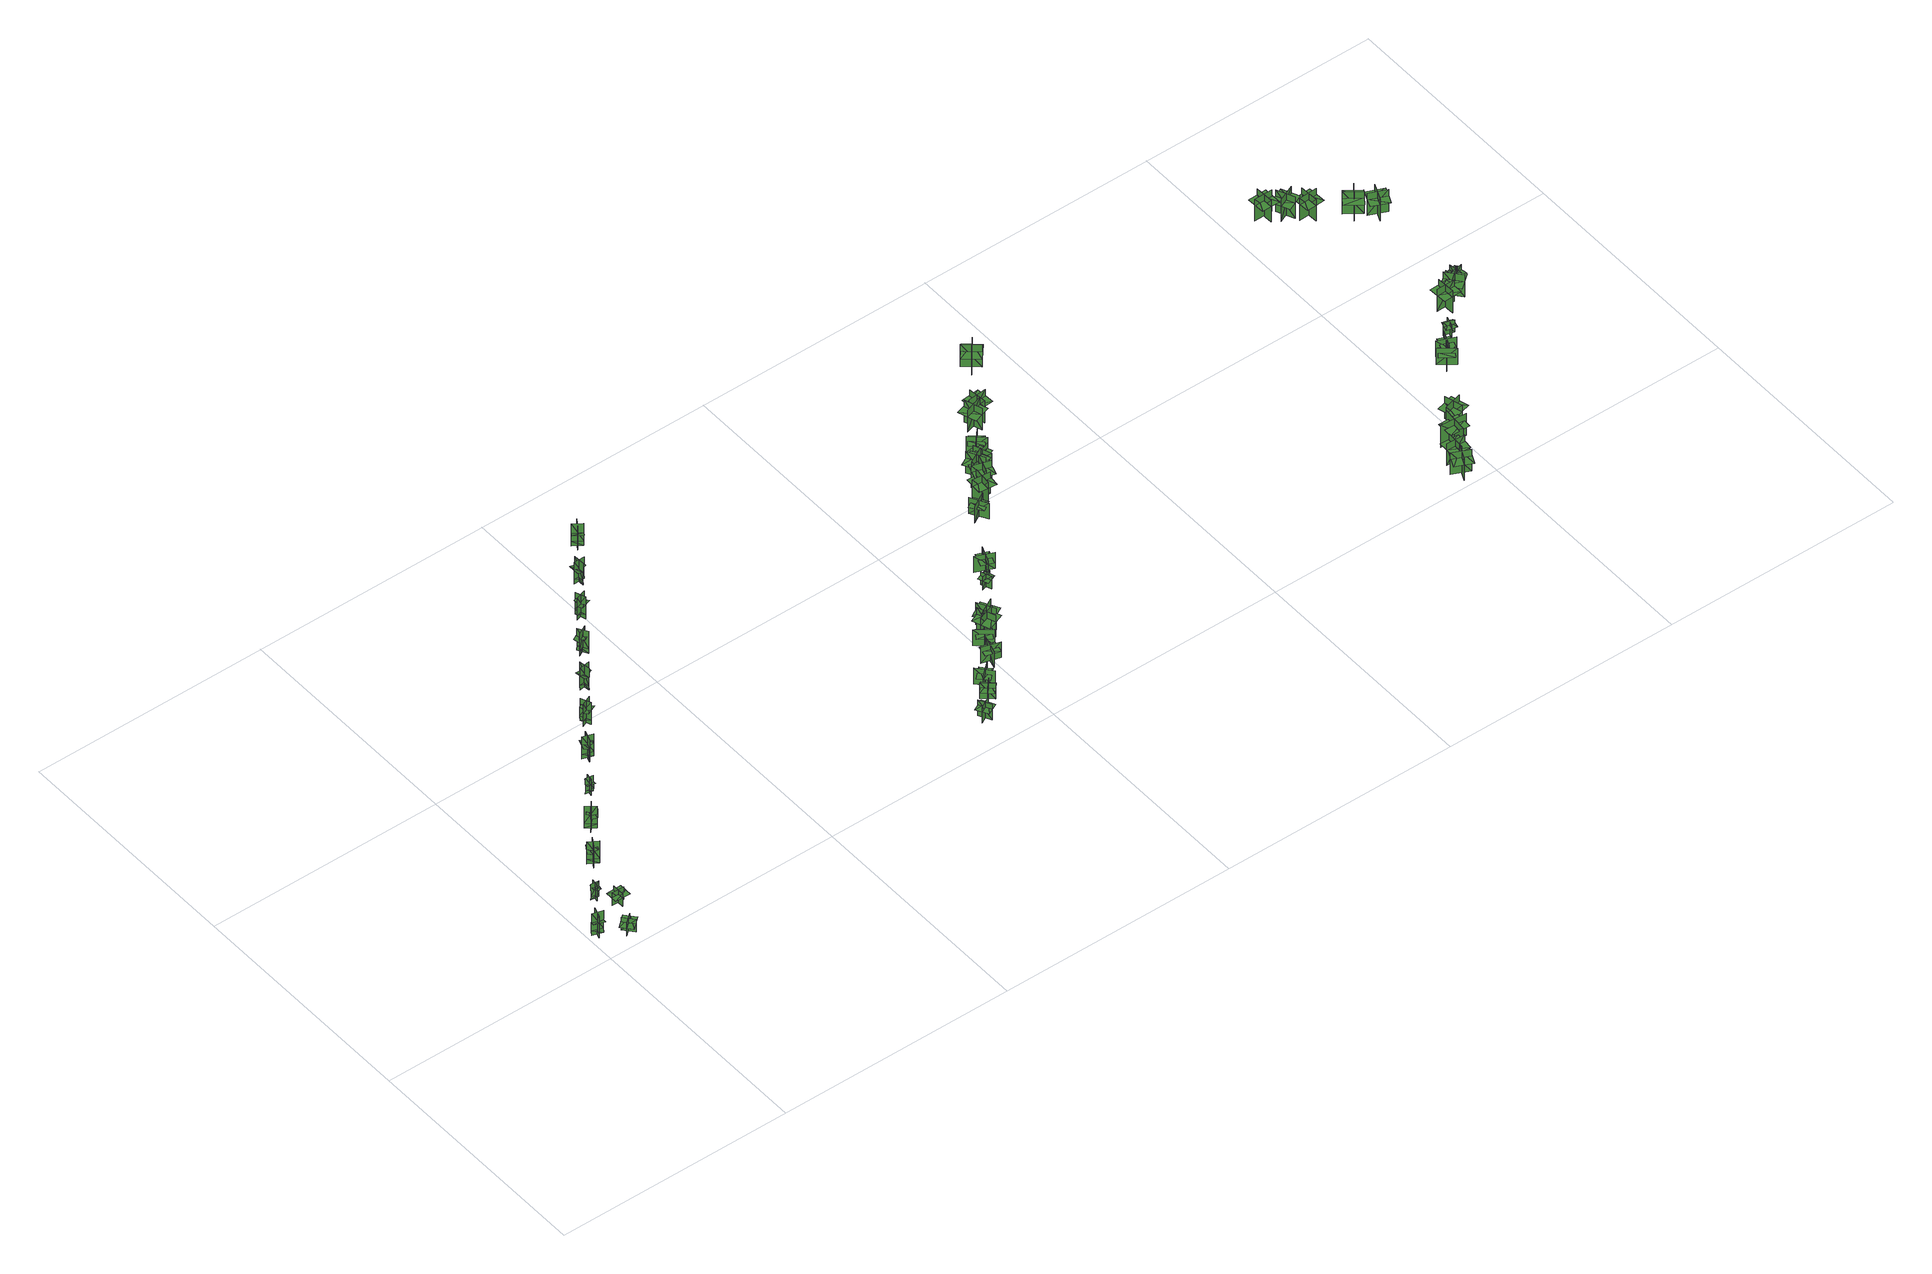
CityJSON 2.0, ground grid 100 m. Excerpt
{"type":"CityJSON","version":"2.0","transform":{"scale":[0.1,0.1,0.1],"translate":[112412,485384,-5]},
"CityObjects":{
"tree1":{"type":"SolitaryVegetationObject","geometry":[{"type":"MultiSurface","lod":"1","boundaries":[[[0,1,2]],[[0,2,3]],[[4,5,6]],[[4,6,7]],[[8,9,5]],[[8,5,4]],[[10,11,1]],[[10,1,0]],[[12,13,14]],[[12,14,15]],[[16,17,18]],[[16,18,19]]]}]},
"tree2":{"type":"SolitaryVegetationObject","geometry":[{"type":"MultiSurface","lod":"1","boundaries":[[[20,21,22]],[[20,22,23]],[[24,25,26]],[[24,26,27]],[[28,29,30]],[[28,30,31]],[[28,31,32]],[[28,32,33]]]}]},
"tree3":{"type":"SolitaryVegetationObject","geometry":[{"type":"MultiSurface","lod":"1","boundaries":[[[34,35,36]],[[34,36,37]],[[38,39,40]],[[38,40,41]],[[42,43,39]],[[42,39,38]],[[44,45,35]],[[44,35,34]],[[46,47,48]],[[46,48,49]],[[50,51,52]],[[50,52,53]]]}]},
"tree4":{"type":"SolitaryVegetationObject","geometry":[{"type":"MultiSurface","lod":"1","boundaries":[[[54,55,56]],[[54,56,57]],[[58,59,60]],[[58,60,61]],[[62,63,64]],[[62,64,65]],[[62,65,66]],[[62,66,67]]]}]},
"tree5":{"type":"SolitaryVegetationObject","geometry":[{"type":"MultiSurface","lod":"1","boundaries":[[[68,69,70]],[[68,70,71]],[[72,73,74]],[[72,74,75]],[[76,77,73]],[[76,73,72]],[[78,79,69]],[[78,69,68]],[[80,81,82]],[[80,82,83]],[[84,85,86]],[[84,86,87]]]}]},
"tree6":{"type":"SolitaryVegetationObject","geometry":[{"type":"MultiSurface","lod":"1","boundaries":[[[88,89,90]],[[88,90,91]],[[92,93,94]],[[92,94,95]],[[96,97,93]],[[96,93,92]],[[98,99,89]],[[98,89,88]],[[100,101,102]],[[100,102,103]],[[104,105,106]],[[104,106,107]]]}]},
"tree7":{"type":"SolitaryVegetationObject","geometry":[{"type":"MultiSurface","lod":"1","boundaries":[[[108,109,110]],[[108,110,111]],[[112,113,114]],[[112,114,115]],[[116,117,113]],[[116,113,112]],[[118,119,109]],[[118,109,108]],[[120,121,122]],[[120,122,123]],[[124,125,126]],[[124,126,127]]]}]},
"tree8":{"type":"SolitaryVegetationObject","geometry":[{"type":"MultiSurface","lod":"1","boundaries":[[[128,129,130]],[[128,130,131]],[[132,133,134]],[[132,134,135]],[[136,137,133]],[[136,133,132]],[[138,139,129]],[[138,129,128]],[[140,141,142]],[[140,142,143]],[[144,145,146]],[[144,146,147]]]}]},
"tree9":{"type":"SolitaryVegetationObject","geometry":[{"type":"MultiSurface","lod":"1","boundaries":[[[148,149,150]],[[148,150,151]],[[152,153,154]],[[152,154,155]],[[156,157,153]],[[156,153,152]],[[158,159,149]],[[158,149,148]],[[160,161,162]],[[160,162,163]],[[164,165,166]],[[164,166,167]]]}]},
"tree10":{"type":"SolitaryVegetationObject","geometry":[{"type":"MultiSurface","lod":"1","boundaries":[[[168,169,170]],[[168,170,171]],[[172,173,174]],[[172,174,175]],[[176,177,173]],[[176,173,172]],[[178,179,169]],[[178,169,168]],[[180,181,182]],[[180,182,183]],[[184,185,186]],[[184,186,187]]]}]},
"tree11":{"type":"SolitaryVegetationObject","geometry":[{"type":"MultiSurface","lod":"1","boundaries":[[[188,189,190]],[[188,190,191]],[[192,193,194]],[[192,194,195]],[[196,197,193]],[[196,193,192]],[[198,199,189]],[[198,189,188]],[[200,201,202]],[[200,202,203]],[[204,205,206]],[[204,206,207]]]}]},
"tree12":{"type":"SolitaryVegetationObject","geometry":[{"type":"MultiSurface","lod":"1","boundaries":[[[208,209,210]],[[208,210,211]],[[212,213,214]],[[212,214,215]],[[216,217,213]],[[216,213,212]],[[218,219,209]],[[218,209,208]],[[220,221,222]],[[220,222,223]],[[224,225,226]],[[224,226,227]]]}]},
"tree13":{"type":"SolitaryVegetationObject","geometry":[{"type":"MultiSurface","lod":"1","boundaries":[[[228,229,230]],[[228,230,231]],[[232,233,234]],[[232,234,235]],[[236,237,233]],[[236,233,232]],[[238,239,229]],[[238,229,228]],[[240,241,242]],[[240,242,243]],[[244,245,246]],[[244,246,247]]]}]},
"tree14":{"type":"SolitaryVegetationObject","geometry":[{"type":"MultiSurface","lod":"1","boundaries":[[[248,249,250]],[[248,250,251]],[[252,253,254]],[[252,254,255]],[[256,257,253]],[[256,253,252]],[[258,259,249]],[[258,249,248]],[[260,261,262]],[[260,262,263]],[[264,265,266]],[[264,266,267]]]}]},
"tree15":{"type":"SolitaryVegetationObject","geometry":[{"type":"MultiSurface","lod":"1","boundaries":[[[268,269,270]],[[268,270,271]],[[272,273,274]],[[272,274,275]],[[276,277,278]],[[276,278,279]],[[276,279,280]],[[276,280,281]]]}]},
"tree16":{"type":"SolitaryVegetationObject","geometry":[{"type":"MultiSurface","lod":"1","boundaries":[[[282,283,284]],[[282,284,285]],[[286,287,288]],[[286,288,289]],[[290,291,292]],[[290,292,293]],[[290,293,294]],[[290,294,295]]]}]},
"tree17":{"type":"SolitaryVegetationObject","geometry":[{"type":"MultiSurface","lod":"1","boundaries":[[[296,297,298]],[[296,298,299]],[[300,301,302]],[[300,302,303]],[[304,305,306]],[[304,306,307]],[[304,307,308]],[[304,308,309]]]}]},
"tree18":{"type":"SolitaryVegetationObject","geometry":[{"type":"MultiSurface","lod":"1","boundaries":[[[310,311,312]],[[310,312,313]],[[314,315,316]],[[314,316,317]],[[318,319,320]],[[318,320,321]],[[318,321,322]],[[318,322,323]]]}]},
"tree19":{"type":"SolitaryVegetationObject","geometry":[{"type":"MultiSurface","lod":"1","boundaries":[[[324,325,326]],[[324,326,327]],[[328,329,330]],[[328,330,331]],[[332,333,334]],[[332,334,335]],[[332,335,336]],[[332,336,337]]]}]},
"tree20":{"type":"SolitaryVegetationObject","geometry":[{"type":"MultiSurface","lod":"1","boundaries":[[[338,339,340]],[[338,340,341]],[[342,343,344]],[[342,344,345]],[[346,347,348]],[[346,348,349]],[[346,349,350]],[[346,350,351]]]}]},
"tree21":{"type":"SolitaryVegetationObject","geometry":[{"type":"MultiSurface","lod":"1","boundaries":[[[352,353,354]],[[352,354,355]],[[356,357,358]],[[356,358,359]],[[360,361,362]],[[360,362,363]],[[360,363,364]],[[360,364,365]]]}]},
"tree22":{"type":"SolitaryVegetationObject","geometry":[{"type":"MultiSurface","lod":"1","boundaries":[[[366,367,368]],[[366,368,369]],[[370,371,372]],[[370,372,373]],[[374,375,376]],[[374,376,377]],[[374,377,378]],[[374,378,379]]]}]},
"tree23":{"type":"SolitaryVegetationObject","geometry":[{"type":"MultiSurface","lod":"1","boundaries":[[[380,381,382]],[[380,382,383]],[[384,385,386]],[[384,386,387]],[[388,389,390]],[[388,390,391]],[[388,391,392]],[[388,392,393]]]}]},
"tree24":{"type":"SolitaryVegetationObject","geometry":[{"type":"MultiSurface","lod":"1","boundaries":[[[394,395,396]],[[394,396,397]],[[398,399,400]],[[398,400,401]],[[402,403,404]],[[402,404,405]],[[402,405,406]],[[402,406,407]]]}]},
"tree25":{"type":"SolitaryVegetationObject","geometry":[{"type":"MultiSurface","lod":"1","boundaries":[[[408,409,410]],[[408,410,411]],[[412,413,414]],[[412,414,415]],[[416,417,418]],[[416,418,419]],[[416,419,420]],[[416,420,421]]]}]},
"tree26":{"type":"SolitaryVegetationObject","geometry":[{"type":"MultiSurface","lod":"1","boundaries":[[[422,423,424]],[[422,424,425]],[[426,427,428]],[[426,428,429]],[[430,431,432]],[[430,432,433]],[[430,433,434]],[[430,434,435]]]}]},
"tree27":{"type":"SolitaryVegetationObject","geometry":[{"type":"MultiSurface","lod":"1","boundaries":[[[436,437,438]],[[436,438,439]],[[440,441,442]],[[440,442,443]],[[444,445,446]],[[444,446,447]],[[444,447,448]],[[444,448,449]]]}]},
"tree28":{"type":"SolitaryVegetationObject","geometry":[{"type":"MultiSurface","lod":"1","boundaries":[[[450,451,452]],[[450,452,453]],[[454,455,456]],[[454,456,457]],[[458,459,460]],[[458,460,461]],[[458,461,462]],[[458,462,463]]]}]},
"tree29":{"type":"SolitaryVegetationObject","geometry":[{"type":"MultiSurface","lod":"1","boundaries":[[[464,465,466]],[[464,466,467]],[[468,469,470]],[[468,470,471]],[[472,473,474]],[[472,474,475]],[[472,475,476]],[[472,476,477]]]}]},
"tree30":{"type":"SolitaryVegetationObject","geometry":[{"type":"MultiSurface","lod":"1","boundaries":[[[478,479,480]],[[478,480,481]],[[482,483,484]],[[482,484,485]],[[486,487,488]],[[486,488,489]],[[486,489,490]],[[486,490,491]]]}]},
"tree31":{"type":"SolitaryVegetationObject","geometry":[{"type":"MultiSurface","lod":"1","boundaries":[[[492,493,494]],[[492,494,495]],[[496,497,498]],[[496,498,499]],[[500,501,502]],[[500,502,503]],[[500,503,504]],[[500,504,505]]]}]},
"tree32":{"type":"SolitaryVegetationObject","geometry":[{"type":"MultiSurface","lod":"1","boundaries":[[[506,507,508]],[[506,508,509]],[[510,511,512]],[[510,512,513]],[[514,515,516]],[[514,516,517]],[[514,517,518]],[[514,518,519]]]}]},
"tree33":{"type":"SolitaryVegetationObject","geometry":[{"type":"MultiSurface","lod":"1","boundaries":[[[520,521,522]],[[520,522,523]],[[524,525,526]],[[524,526,527]],[[528,529,530]],[[528,530,531]],[[528,531,532]],[[528,532,533]]]}]},
"tree34":{"type":"SolitaryVegetationObject","geometry":[{"type":"MultiSurface","lod":"1","boundaries":[[[534,535,536]],[[534,536,537]],[[538,539,540]],[[538,540,541]],[[542,543,544]],[[542,544,545]],[[542,545,546]],[[542,546,547]]]}]},
"tree35":{"type":"SolitaryVegetationObject","geometry":[{"type":"MultiSurface","lod":"1","boundaries":[[[548,549,550]],[[548,550,551]],[[552,553,554]],[[552,554,555]],[[556,557,558]],[[556,558,559]],[[556,559,560]],[[556,560,561]]]}]},
"tree36":{"type":"SolitaryVegetationObject","geometry":[{"type":"MultiSurface","lod":"1","boundaries":[[[562,563,564]],[[562,564,565]],[[566,567,568]],[[566,568,569]],[[570,571,572]],[[570,572,573]],[[570,573,574]],[[570,574,575]]]}]},
"tree37":{"type":"SolitaryVegetationObject","geometry":[{"type":"MultiSurface","lod":"1","boundaries":[[[576,577,578]],[[576,578,579]],[[580,581,582]],[[580,582,583]],[[584,585,586]],[[584,586,587]],[[584,587,588]],[[584,588,589]]]}]},
"tree38":{"type":"SolitaryVegetationObject","geometry":[{"type":"MultiSurface","lod":"1","boundaries":[[[590,591,592]],[[590,592,593]],[[594,595,596]],[[594,596,597]],[[598,599,600]],[[598,600,601]],[[598,601,602]],[[598,602,603]]]}]},
"tree39":{"type":"SolitaryVegetationObject","geometry":[{"type":"MultiSurface","lod":"1","boundaries":[[[604,605,606]],[[604,606,607]],[[608,609,610]],[[608,610,611]],[[612,613,614]],[[612,614,615]],[[612,615,616]],[[612,616,617]]]}]},
"tree40":{"type":"SolitaryVegetationObject","geometry":[{"type":"MultiSurface","lod":"1","boundaries":[[[618,619,620]],[[618,620,621]],[[622,623,624]],[[622,624,625]],[[626,627,628]],[[626,628,629]],[[626,629,630]],[[626,630,631]]]}]},
"tree41":{"type":"SolitaryVegetationObject","geometry":[{"type":"MultiSurface","lod":"1","boundaries":[[[632,633,634]],[[632,634,635]],[[636,637,638]],[[636,638,639]],[[640,641,642]],[[640,642,643]],[[640,643,644]],[[640,644,645]]]}]},
"tree42":{"type":"SolitaryVegetationObject","geometry":[{"type":"MultiSurface","lod":"1","boundaries":[[[646,647,648]],[[646,648,649]],[[650,651,652]],[[650,652,653]],[[654,655,656]],[[654,656,657]],[[654,657,658]],[[654,658,659]]]}]},
"tree43":{"type":"SolitaryVegetationObject","geometry":[{"type":"MultiSurface","lod":"1","boundaries":[[[660,661,662]],[[660,662,663]],[[664,665,666]],[[664,666,667]],[[668,669,670]],[[668,670,671]],[[668,671,672]],[[668,672,673]]]}]},
"tree44":{"type":"SolitaryVegetationObject","geometry":[{"type":"MultiSurface","lod":"1","boundaries":[[[674,675,676]],[[674,676,677]],[[678,679,680]],[[678,680,681]],[[682,683,684]],[[682,684,685]],[[682,685,686]],[[682,686,687]]]}]},
"tree45":{"type":"SolitaryVegetationObject","geometry":[{"type":"MultiSurface","lod":"1","boundaries":[[[688,689,690]],[[688,690,691]],[[692,693,694]],[[692,694,695]],[[696,697,698]],[[696,698,699]],[[696,699,700]],[[696,700,701]]]}]},
"tree46":{"type":"SolitaryVegetationObject","geometry":[{"type":"MultiSurface","lod":"1","boundaries":[[[702,703,704]],[[702,704,705]],[[706,707,708]],[[706,708,709]],[[710,711,712]],[[710,712,713]],[[710,713,714]],[[710,714,715]]]}]},
"tree47":{"type":"SolitaryVegetationObject","geometry":[{"type":"MultiSurface","lod":"1","boundaries":[[[716,717,718]],[[716,718,719]],[[720,721,722]],[[720,722,723]],[[724,725,726]],[[724,726,727]],[[724,727,728]],[[724,728,729]]]}]}
},
"vertices":[
[54,108,41],[11,123,41],[12,123,126],[55,109,126],[39,139,41],[25,96,41],[25,96,126],[39,139,126],[39,139,19],[25,96,19],[55,109,19],[12,123,19],[54,109,83],[11,123,83],[4,101,91],[47,87,91],[17,121,96],[50,110,96],[55,127,101],[23,137,101],
[121,92,4],[121,92,66],[156,51,66],[156,51,4],[157,88,4],[157,88,66],[118,55,66],[118,55,4],[163,93,46],[146,114,46],[97,72,46],[114,52,46],[131,31,46],[180,73,46],
[142,280,35],[137,248,35],[136,248,96],[141,280,96],[122,265,35],[154,261,35],[154,261,96],[122,266,96],[122,266,19],[154,261,19],[141,280,19],[136,248,19],[141,280,65],[136,248,65],[153,245,71],[158,277,71],[137,252,74],[141,276,74],[128,278,78],[125,254,78],
[199,233,5],[199,233,67],[199,180,67],[199,180,5],[224,207,5],[224,207,67],[172,207,67],[172,207,5],[232,207,47],[232,234,47],[168,234,47],[168,207,47],[168,181,47],[232,180,47],
[230,387,40],[254,426,40],[255,426,125],[231,387,125],[264,395,40],[225,419,40],[225,419,125],[264,395,125],[264,395,18],[225,419,18],[231,387,18],[255,426,18],[231,387,82],[254,426,82],[235,438,90],[211,399,90],[251,421,95],[234,391,95],[248,383,100],[266,412,100],
[365,569,40],[336,535,40],[335,535,125],[365,570,125],[331,567,40],[366,537,40],[366,538,125],[331,567,125],[331,567,18],[366,538,18],[365,570,18],[335,535,18],[365,570,82],[336,535,82],[353,520,90],[382,555,90],[340,540,95],[361,566,95],[348,577,100],[326,551,100],
[472,693,34],[440,699,34],[440,700,95],[472,694,95],[458,713,34],[452,682,34],[453,682,95],[458,713,95],[458,713,18],[453,682,18],[472,694,18],[440,700,18],[472,694,64],[440,699,64],[437,683,70],[469,677,70],[445,699,73],[469,694,73],[471,707,77],[447,711,77],
[555,820,39],[568,863,39],[569,863,124],[555,819,124],[585,835,39],[542,849,39],[542,849,124],[585,835,124],[585,835,16],[542,849,16],[555,819,16],[569,863,16],[555,819,80],[569,863,80],[547,870,89],[533,826,89],[567,857,94],[557,824,94],[573,819,99],[583,852,99],
[690,994,39],[649,976,39],[649,976,124],[690,995,124],[658,1007,39],[677,965,39],[677,965,124],[659,1007,124],[659,1007,16],[677,965,16],[690,995,16],[649,976,16],[690,995,80],[649,976,80],[658,955,88],[700,974,88],[654,979,93],[685,993,93],[678,1009,98],[647,994,98],
[777,1106,39],[771,1151,39],[772,1151,125],[778,1106,125],[798,1133,40],[753,1127,40],[753,1126,125],[798,1133,125],[798,1133,17],[753,1126,17],[778,1106,17],[772,1151,17],[778,1106,81],[771,1151,81],[749,1147,89],[755,1103,89],[772,1145,94],[777,1111,94],[794,1114,99],[789,1147,99],
[861,1264,38],[900,1286,38],[901,1286,123],[861,1264,123],[894,1255,38],[872,1294,38],[871,1294,123],[893,1255,123],[893,1255,15],[871,1294,15],[861,1264,15],[901,1286,15],[861,1264,79],[901,1286,79],[889,1306,88],[850,1284,88],[895,1283,93],[866,1266,93],[874,1251,97],[904,1268,97],
[1010,1427,37],[967,1412,37],[967,1413,122],[1010,1428,122],[980,1442,37],[994,1399,37],[995,1399,122],[980,1442,122],[980,1442,15],[995,1399,15],[1010,1428,15],[967,1413,15],[1010,1427,79],[967,1413,79],[975,1391,87],[1018,1405,87],[973,1415,92],[1005,1426,92],[999,1442,97],[967,1431,97],
[1093,1540,37],[1092,1586,37],[1093,1586,122],[1094,1540,122],[1117,1565,37],[1072,1564,37],[1072,1564,122],[1117,1564,122],[1117,1564,14],[1072,1564,14],[1094,1540,14],[1093,1586,14],[1093,1540,78],[1093,1586,78],[1070,1585,87],[1070,1540,87],[1093,1579,92],[1093,1545,92],[1111,1546,96],[1110,1580,96],
[1220,1695,38],[1182,1720,38],[1183,1721,124],[1220,1695,124],[1214,1728,39],[1188,1691,39],[1188,1691,124],[1214,1728,124],[1214,1728,16],[1188,1691,16],[1220,1695,16],[1183,1721,16],[1220,1695,80],[1183,1721,80],[1170,1702,88],[1207,1676,88],[1188,1717,93],[1216,1698,93],[1226,1712,98],[1197,1731,98],
[1804,103,17],[1778,152,17],[1778,152,94],[1804,103,94],[1815,138,17],[1766,112,17],[1766,112,94],[1815,138,94],[1815,138,72],[1802,162,72],[1753,137,72],[1766,112,72],[1779,88,72],[1828,113,72],
[1877,175,21],[1835,212,21],[1835,212,98],[1877,175,98],[1875,212,21],[1838,171,21],[1838,171,98],[1875,212,98],[1875,212,76],[1854,231,76],[1817,190,76],[1838,171,76],[1858,153,76],[1895,194,76],
[1866,232,17],[1924,283,17],[1924,283,95],[1866,232,95],[1918,228,17],[1918,228,95],[1867,287,95],[1867,287,17],[1871,236,74],[1889,217,74],[1933,259,74],[1915,278,74],[1897,297,74],[1853,255,74],
[1946,348,23],[2021,326,23],[2021,326,101],[1946,348,101],[1971,302,23],[1971,302,101],[1993,377,101],[1993,377,23],[1952,346,80],[1946,321,80],[2005,306,80],[2011,331,80],[2017,357,80],[1958,371,80],
[2045,393,19],[1983,439,19],[1983,439,96],[2045,393,96],[2037,445,19],[2037,445,96],[1991,382,96],[1991,382,19],[2040,398,76],[2054,419,76],[2004,453,76],[1989,431,76],[1975,410,76],[2025,376,76],
[2072,421,21],[2044,494,21],[2044,494,129],[2072,421,129],[2093,468,21],[2021,441,21],[2021,441,129],[2093,468,129],[2093,468,98],[2080,505,98],[2007,477,98],[2021,441,98],[2034,405,98],[2107,432,98],
[2096,449,20],[2058,517,20],[2058,517,128],[2096,449,128],[2110,499,20],[2042,461,20],[2042,461,128],[2110,499,128],[2110,499,98],[2091,533,98],[2023,494,98],[2042,461,98],[2061,427,98],[2129,465,98],
[2198,665,20],[2213,623,20],[2213,623,81],[2198,665,81],[2185,638,20],[2227,653,20],[2227,653,81],[2185,638,81],[2185,638,64],[2193,617,64],[2234,632,64],[2227,653,64],[2220,674,64],[2178,659,64],
[2240,678,19],[2270,750,19],[2270,750,97],[2240,678,97],[2288,698,19],[2288,698,97],[2217,729,97],[2217,729,19],[2243,685,76],[2267,676,76],[2288,732,76],[2264,741,76],[2240,751,76],[2219,694,76],
[2389,976,17],[2428,909,17],[2428,909,95],[2389,976,95],[2376,925,17],[2376,925,95],[2443,964,95],[2443,964,17],[2392,970,74],[2370,956,74],[2403,905,74],[2425,919,74],[2447,933,74],[2414,984,74],
[2510,1006,19],[2433,1013,19],[2433,1013,127],[2510,1006,127],[2477,1046,19],[2470,968,19],[2470,968,127],[2477,1046,127],[2477,1046,97],[2439,1049,97],[2432,972,97],[2470,968,97],[2509,965,97],[2516,1042,97],
[2548,1047,20],[2475,1071,20],[2475,1071,128],[2548,1047,128],[2526,1093,20],[2501,1019,20],[2501,1019,128],[2526,1093,128],[2526,1093,98],[2489,1105,98],[2464,1032,98],[2501,1019,98],[2538,1007,98],[2562,1080,98],
[2544,1075,17],[2508,1143,17],[2508,1143,124],[2544,1075,124],[2560,1124,17],[2491,1088,17],[2491,1088,124],[2560,1124,124],[2560,1124,94],[2542,1158,94],[2473,1122,94],[2491,1088,94],[2509,1053,94],[2578,1089,94],
[2611,1150,22],[2538,1123,22],[2538,1123,99],[2611,1150,99],[2563,1172,22],[2563,1172,99],[2590,1099,99],[2590,1099,22],[2604,1148,79],[2594,1172,79],[2538,1148,79],[2548,1124,79],[2558,1100,79],[2614,1124,79],
[2573,1225,18],[2631,1173,18],[2631,1173,95],[2573,1225,95],[2576,1173,18],[2576,1173,95],[2628,1231,95],[2628,1231,18],[2578,1220,75],[2562,1200,75],[2609,1162,75],[2625,1182,75],[2641,1202,75],[2594,1240,75],
[2644,1304,14],[2717,1329,14],[2717,1329,122],[2644,1304,122],[2690,1281,14],[2666,1354,14],[2666,1354,122],[2690,1281,122],[2690,1281,91],[2726,1293,91],[2702,1367,91],[2666,1354,91],[2629,1342,91],[2653,1269,91],
[2715,1383,12],[2722,1306,12],[2722,1306,120],[2715,1383,120],[2682,1344,12],[2759,1350,12],[2759,1350,120],[2682,1344,120],[2682,1344,90],[2685,1305,90],[2762,1311,90],[2759,1350,90],[2756,1389,90],[2679,1382,90],
[2885,1527,20],[2826,1577,20],[2826,1577,128],[2885,1527,128],[2881,1579,20],[2831,1520,20],[2831,1520,128],[2881,1579,128],[2881,1579,97],[2851,1604,97],[2801,1545,97],[2831,1520,97],[2860,1495,97],[2910,1554,97],
[3918,40,18],[3848,73,18],[3848,73,126],[3918,40,126],[3901,88,18],[3868,18,18],[3868,18,126],[3901,88,126],[3901,88,95],[3866,105,95],[3833,35,95],[3868,18,95],[3903,2,95],[3936,72,95],
[3903,149,21],[3899,71,21],[3899,71,128],[3903,149,128],[3865,114,21],[3942,110,21],[3942,110,128],[3865,114,128],[3865,114,98],[3863,76,98],[3940,72,98],[3942,110,98],[3944,149,98],[3867,153,98],
[4014,192,20],[3906,201,20],[3906,201,129],[4014,192,129],[3967,247,20],[3967,247,129],[3958,139,129],[3958,139,20],[4005,193,100],[4006,229,100],[3922,233,100],[3920,196,100],[3918,160,100],[4003,157,100],
[4052,281,21],[3978,259,21],[3978,259,129],[4052,281,129],[4007,306,21],[4029,232,21],[4029,232,129],[4007,306,129],[4007,306,99],[3970,295,99],[3992,221,99],[4029,232,99],[4066,243,99],[4045,317,99],
[4153,539,22],[4214,492,22],[4214,492,100],[4153,539,100],[4160,488,22],[4160,488,100],[4207,549,100],[4207,549,22],[4158,535,79],[4143,514,79],[4193,479,79],[4208,500,79],[4223,521,79],[4173,556,79],
[4198,521,23],[4230,592,23],[4230,592,100],[4198,521,100],[4247,540,23],[4247,540,100],[4176,571,100],[4176,571,23],[4201,527,80],[4225,517,80],[4247,574,80],[4223,583,80],[4199,593,80],[4177,536,80],
[4306,626,23],[4264,638,23],[4264,638,84],[4306,626,84],[4292,652,23],[4280,610,23],[4280,610,84],[4292,652,84],[4292,652,67],[4271,658,67],[4259,615,67],[4280,610,67],[4302,604,67],[4313,646,67],
[4359,786,21],[4362,708,21],[4362,708,129],[4359,786,129],[4324,748,21],[4401,751,21],[4401,751,129],[4324,748,129],[4324,748,99],[4325,709,99],[4403,712,99],[4401,751,99],[4400,790,99],[4322,787,99],
[4185,1518,11],[4108,1517,11],[4108,1517,118],[4185,1518,118],[4148,1554,11],[4150,1477,11],[4150,1477,118],[4148,1554,118],[4148,1554,88],[4109,1553,88],[4111,1476,88],[4150,1477,88],[4188,1477,88],[4187,1555,88],
[4180,1457,10],[4250,1489,10],[4250,1489,118],[4180,1457,118],[4228,1439,10],[4196,1509,10],[4196,1509,118],[4228,1439,118],[4228,1439,88],[4264,1455,88],[4231,1525,88],[4196,1509,88],[4161,1493,88],[4193,1422,88],
[4397,756,16],[4457,804,16],[4457,804,124],[4397,756,124],[4448,750,16],[4399,810,16],[4399,810,124],[4448,750,124],[4448,750,93],[4478,774,93],[4430,834,93],[4399,810,93],[4369,786,93],[4418,726,93],
[4312,1426,10],[4234,1422,10],[4234,1422,118],[4312,1426,118],[4274,1461,10],[4278,1383,10],[4278,1383,118],[4274,1461,118],[4274,1461,88],[4235,1459,88],[4239,1381,88],[4278,1383,88],[4316,1385,88],[4312,1463,88],
[4436,814,17],[4491,823,17],[4491,823,94],[4436,814,94],[4466,793,17],[4457,847,17],[4457,847,94],[4466,793,94],[4466,793,72],[4494,797,72],[4484,852,72],[4457,847,72],[4430,842,72],[4439,788,72],
[4385,1300,10],[4431,1363,10],[4431,1363,118],[4385,1300,118],[4436,1308,10],[4374,1354,10],[4374,1354,118],[4436,1308,118],[4436,1308,88],[4459,1339,88],[4397,1385,88],[4374,1354,88],[4351,1323,88],[4414,1277,88],
[4487,1313,10],[4456,1242,10],[4456,1242,118],[4487,1313,118],[4439,1294,10],[4510,1263,10],[4510,1263,118],[4439,1294,118],[4439,1294,88],[4424,1259,88],[4494,1228,88],[4510,1263,88],[4526,1299,88],[4455,1330,88]
]}
